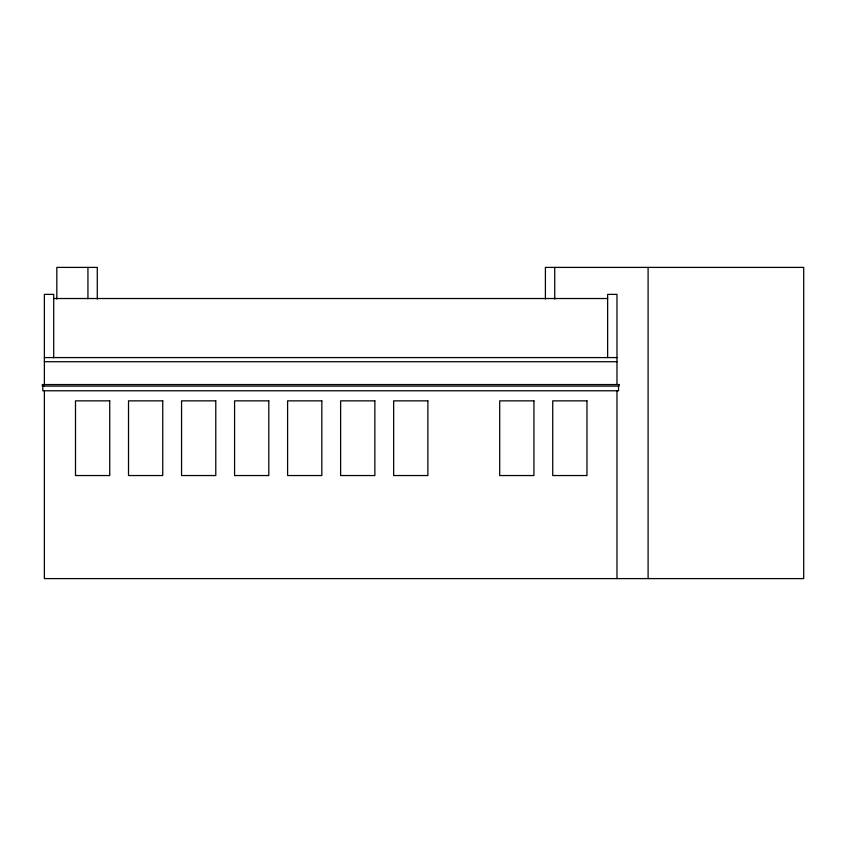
<?xml version="1.0" encoding="UTF-8"?>
<svg xmlns="http://www.w3.org/2000/svg" width="846" height="846" viewBox="0 0 846 846"><rect width="100%" height="100%" fill="white"/><g stroke="black" fill="none" stroke-linecap="round" stroke-linejoin="round"><path stroke-width="1.27" d="M53.71 298.522L607.64 298.522M44.373 357.583L616.977 357.583M44.373 361.728L616.977 361.728M648.099 267.399L648.099 578.601M618.532 386.104L618.532 390.778L42.818 390.778L42.818 386.104M616.977 384.549L616.977 294.376L607.64 294.376L607.64 357.583M616.977 390.778L616.977 578.601M554.743 267.399L554.743 299.05M545.406 299.05L545.406 267.399L803.7 267.399L803.7 578.601L44.373 578.601L44.373 390.641M97.279 299.05L97.279 267.399L56.819 267.399L56.819 299.05M87.942 267.399L87.942 298.85M53.71 357.773L53.71 294.376L44.373 294.376L44.373 385.691M619.061 384.549L42.3 384.549L42.3 386.104L619.061 386.104L619.061 384.549M109.726 400.856L75.495 400.856L75.495 475.547L109.726 475.547L109.726 400.856M162.749 400.856L128.518 400.856L128.518 475.547L162.749 475.547L162.749 400.856M215.783 400.856L181.552 400.856L181.552 475.547L215.783 475.547L215.783 400.856M268.806 400.856L234.575 400.856L234.575 475.547L268.806 475.547L268.806 400.856M321.829 400.856L287.598 400.856L287.598 475.547L321.829 475.547L321.829 400.856M374.863 400.856L340.621 400.856L340.621 475.547L374.863 475.547L374.863 400.856M427.886 400.856L393.654 400.856L393.654 475.547L427.886 475.547L427.886 400.856M533.932 400.856L499.7 400.856L499.7 475.547L533.932 475.547L533.932 400.856M586.965 400.856L552.734 400.856L552.734 475.547L586.965 475.547L586.965 400.856"/></g></svg>
